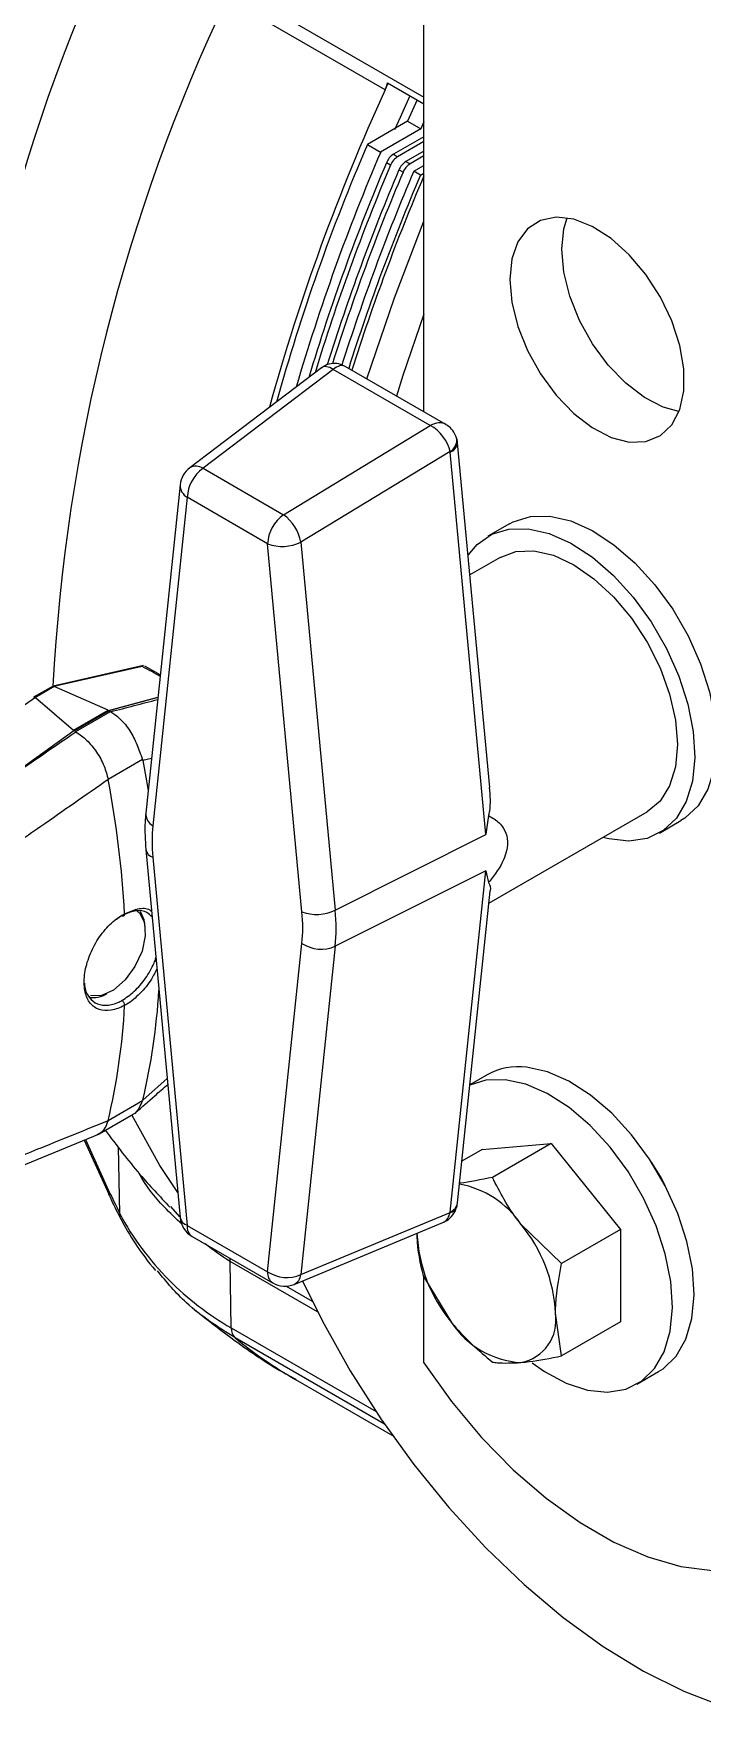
# Model space of a CAD drawing. Extents: x 8 to 113, y 0 to 87.
# Drawn here: x 76.338 to 78.046, y 4.666 to 8.937 of the extents above; entities that cross this region are included whole.
import ezdxf

# ---------------------------------------------------------------- set-up
doc = ezdxf.new("R2010")
doc.units = 0
doc.header["$MEASUREMENT"] = 0
doc.layers.add('OBJECT', color=7, linetype='CONTINUOUS')

msp = doc.modelspace()

# ---------------------------------------------------------------- linework, layer by layer
at = {"layer": 'OBJECT'}
for p, q in [((77.3347, 7.9713), (77.3347, 12.8697)), ((76.8404, 9.0596), (77.3347, 8.7743)), ((77.2361, 8.7931), (76.8322, 9.0263)), ((77.2361, 8.7931), (77.2439, 8.8099)), ((77.2361, 8.7931), (77.2439, 8.8099)), ((77.2416, 8.8112), (77.3347, 8.7574)), ((77.3173, 8.7675), (77.2927, 8.7129)), ((77.2927, 8.7129), (77.1905, 8.6539)), ((77.3267, 8.6934), (77.2244, 8.6343)), ((77.3347, 8.6735), (77.2571, 8.6287)), ((77.2927, 8.7129), (77.3267, 8.6934)), ((77.3347, 8.7113), (77.3267, 8.6934)), ((77.1905, 8.6539), (77.2244, 8.6343)), ((77.2571, 8.6287), (77.2676, 8.6226)), ((77.3347, 8.6613), (77.2676, 8.6226)), ((77.3347, 8.6368), (77.2889, 8.6104)), ((77.2499, 8.6012), (77.2393, 8.6073)), ((77.2816, 8.5829), (77.2711, 8.5889)), ((77.2889, 8.6104), (77.2994, 8.6043)), ((77.3347, 8.6247), (77.2994, 8.6043)), ((77.3091, 8.5854), (77.3347, 8.6002)), ((77.3261, 8.5756), (77.3091, 8.5854)), ((77.3261, 8.5756), (77.3347, 8.5806)), ((77.0731, 8.0834), (76.737, 7.8282)), ((77.1031, 8.0792), (76.7709, 7.8271)), ((77.3511, 7.9361), (77.1031, 8.0792)), ((77.3905, 7.9391), (77.1339, 8.0872)), ((76.9761, 7.7086), (77.3511, 7.9361)), ((77.4015, 7.8698), (77.0207, 7.6387)), ((77.4929, 6.8919), (77.4018, 7.8685)), ((77.5028, 7.0125), (77.4207, 7.8924)), ((76.7709, 7.8271), (76.9761, 7.7086)), ((76.7126, 7.785), (76.6249, 6.9467)), ((76.7306, 7.753), (76.6429, 6.9147)), ((76.9358, 7.6345), (76.7306, 7.753)), ((77.5535, 7.6854), (77.4983, 7.6536)), ((77.0235, 6.6949), (76.9358, 7.6345)), ((77.0207, 7.6387), (77.1084, 6.6991)), ((77.5296, 7.5995), (77.4522, 7.5548)), ((76.6188, 7.3238), (76.3881, 7.2713)), ((76.6153, 7.3215), (76.39, 7.2703)), ((76.6619, 7.2999), (76.6225, 7.3219)), ((76.388, 7.2712), (76.3384, 7.2426)), ((76.3909, 7.2697), (76.343, 7.2421)), ((76.5286, 7.2092), (76.3909, 7.2697)), ((76.3429, 7.2422), (76.3149, 7.2221)), ((76.343, 7.2421), (76.4406, 7.1583)), ((76.5293, 7.2089), (76.6559, 7.2428)), ((76.6558, 7.2419), (76.5304, 7.2083)), ((76.4406, 7.1583), (76.5286, 7.2092)), ((76.531, 7.208), (76.4426, 7.157)), ((76.4463, 7.1548), (76.5347, 7.2059)), ((76.5304, 7.2083), (76.5293, 7.2089)), ((76.5347, 7.2059), (76.531, 7.208)), ((76.2374, 7.0108), (76.4414, 7.1576)), ((76.4426, 7.157), (76.4463, 7.1548)), ((76.6167, 7.0833), (76.5287, 7.0325)), ((76.6176, 7.081), (76.6167, 7.0833)), ((76.6395, 7.0863), (76.6176, 7.081)), ((76.5287, 7.0325), (76.5287, 7.0323)), ((77.5007, 6.7168), (77.9046, 6.9499)), ((77.9358, 6.8958), (77.991, 6.9276)), ((77.1084, 6.6991), (77.4929, 6.8919)), ((76.6248, 6.8537), (76.7125, 5.9141)), ((76.6429, 6.834), (76.7306, 5.8944)), ((77.4929, 6.7997), (77.1084, 6.6069)), ((77.4018, 5.9284), (77.4929, 6.7997)), ((77.4206, 5.9516), (77.5039, 6.7474)), ((76.5641, 6.6851), (76.5498, 6.6749)), ((76.6484, 6.5697), (76.6506, 6.578)), ((76.9358, 5.776), (77.0235, 6.6142)), ((77.1084, 6.6069), (77.0207, 5.7686)), ((76.6794, 6.2691), (76.6176, 6.2143)), ((77.4964, 6.2787), (77.4522, 6.2531)), ((76.6167, 6.2121), (76.5287, 6.1613)), ((76.6176, 6.2143), (76.6167, 6.2121)), ((76.506, 6.1281), (76.593, 6.1783)), ((76.5287, 6.1613), (76.5287, 6.1614)), ((76.2036, 6.0038), (76.507, 6.1281)), ((76.4674, 6.1118), (76.531, 5.9722)), ((76.4707, 6.1132), (76.5298, 5.9836)), ((76.5587, 5.9244), (76.5554, 6.094)), ((77.4832, 6.0878), (77.4318, 6.0581)), ((77.4832, 6.0878), (77.66, 6.1036)), ((77.66, 6.1036), (77.5096, 6.0168)), ((77.66, 6.1036), (77.8367, 5.8837)), ((76.688, 5.9427), (76.7112, 5.9163)), ((76.7306, 5.8944), (76.9358, 5.776)), ((77.004, 5.7438), (77.3828, 5.9014)), ((77.0207, 5.7686), (77.4015, 5.9271)), ((77.6864, 5.7969), (77.5822, 5.8977)), ((76.7435, 5.8658), (76.9487, 5.7473)), ((77.8367, 5.8837), (77.6864, 5.7969)), ((77.8367, 5.8837), (77.8367, 5.648)), ((76.843, 5.6326), (76.8404, 5.8025)), ((77.0634, 5.6737), (76.8404, 5.8025)), ((76.9834, 5.7391), (77.0497, 5.7008)), ((77.3328, 5.7653), (77.4054, 5.6462)), ((77.3347, 5.5432), (77.3347, 5.7622)), ((77.6864, 5.5612), (77.6706, 5.6699)), ((77.8367, 5.648), (77.6864, 5.5612)), ((76.843, 5.6326), (77.2125, 5.4193)), ((77.2345, 5.3868), (76.8531, 5.607)), ((77.8787, 5.489), (77.9339, 5.5209)), ((77.0074, 5.5007), (77.2547, 5.3579))]:
    msp.add_line(p, q, dxfattribs=at)
at = {"layer": 'OBJECT', "flags": 128}
for points in [[(77.299, 8.778), (77.2741, 8.723), (77.26, 8.6909)], [(77.1895, 8.0551), (77.2596, 8.2624), (77.3347, 8.458)], [(77.5539, 8.3093), (77.5591, 8.251), (77.5745, 8.1895), (77.5993, 8.1275), (77.6324, 8.068), (77.6723, 8.0137), (77.7171, 7.9673), (77.7646, 7.9309), (77.8127, 7.9061), (77.8591, 7.8942), (77.9016, 7.8957), (77.9384, 7.9105), (77.9675, 7.938), (77.9877, 7.9768), (77.9981, 8.0251), (77.9981, 8.0807), (77.9877, 8.141), (77.9675, 8.2032), (77.9384, 8.2643), (77.9016, 8.3215), (77.8591, 8.3721), (77.8127, 8.4138), (77.7646, 8.4446), (77.7171, 8.463), (77.6723, 8.4682), (77.6324, 8.46), (77.5993, 8.4388), (77.5745, 8.4055), (77.5591, 8.3616), (77.5539, 8.3093)], [(77.6868, 8.3861), (77.692, 8.4384), (77.7003, 8.4665)], [(77.9859, 7.9718), (77.9456, 7.9829), (77.8975, 8.0076), (77.85, 8.0441), (77.8052, 8.0905), (77.7654, 8.1447), (77.7323, 8.2042), (77.7074, 8.2662), (77.692, 8.3278), (77.6868, 8.3861)], [(77.3347, 8.2208), (77.2814, 8.0641), (77.2648, 8.0116)], [(77.5535, 7.6854), (77.563, 7.6905), (77.6071, 7.704), (77.6565, 7.7047), (77.7095, 7.6926), (77.7646, 7.668), (77.82, 7.6319), (77.8738, 7.5853), (77.9243, 7.5298), (77.97, 7.4671), (78.0093, 7.3992), (78.041, 7.3283), (78.064, 7.2568), (78.0777, 7.1868), (78.0815, 7.1207), (78.0754, 7.0606), (78.0596, 7.0083), (78.0345, 6.9657), (78.001, 6.934), (77.991, 6.9276)], [(77.4475, 7.6055), (77.4706, 7.6328), (77.5079, 7.6587), (77.5519, 7.6721), (77.6013, 7.6728), (77.6544, 7.6607), (77.7095, 7.6362), (77.7648, 7.6001), (77.8186, 7.5535), (77.8692, 7.498), (77.9148, 7.4352), (77.9541, 7.3674), (77.9858, 7.2965), (78.0089, 7.2249), (78.0225, 7.155), (78.0264, 7.0889), (78.0203, 7.0287), (78.0044, 6.9765), (77.9793, 6.9339), (77.9458, 6.9022), (77.905, 6.8824), (77.8581, 6.8753), (77.8067, 6.8811), (77.7919, 6.8849)], [(77.5296, 7.5995), (77.5698, 7.6143), (77.6156, 7.6162), (77.6653, 7.6049), (77.7171, 7.5809), (77.7688, 7.5452), (77.8185, 7.499), (77.8644, 7.4443), (77.9046, 7.383), (77.9375, 7.3175), (77.9621, 7.2505), (77.9771, 7.1843), (77.9822, 7.1216), (77.9771, 7.0648), (77.9621, 7.0161), (77.9375, 6.9773), (77.9046, 6.9499), (77.9046, 6.9499)], [(76.6176, 7.081), (76.6268, 7.0294), (76.6309, 7.0041)], [(76.5981, 6.7012), (76.6086, 6.6926), (76.6212, 6.6676), (76.6235, 6.6335), (76.6152, 6.5946), (76.5973, 6.5555), (76.5719, 6.5209), (76.5421, 6.495), (76.5116, 6.4809), (76.4839, 6.4803)], [(76.6234, 6.655), (76.6207, 6.6747), (76.6116, 6.6957)], [(76.5708, 6.4555), (76.5708, 6.4555), (76.5708, 6.4555), (76.5708, 6.4555), (76.5708, 6.4555), (76.5708, 6.4555), (76.5708, 6.4555), (76.5708, 6.4555), (76.5708, 6.4555)], [(77.9339, 5.5209), (77.9456, 5.5284), (77.9788, 5.5606), (78.0034, 5.6038), (78.0188, 5.6564), (78.0245, 5.7168), (78.0202, 5.7832), (78.0061, 5.8533), (77.9826, 5.9248), (77.9505, 5.9956), (77.9109, 6.0633), (77.865, 6.1257), (77.8143, 6.1809), (77.7604, 6.227), (77.705, 6.2626), (77.6499, 6.2866), (77.597, 6.2981)], [(77.5418, 6.2663), (77.4927, 6.265), (77.4521, 6.2525)], [(77.6109, 5.5435), (77.6423, 5.5214), (77.6978, 5.4915), (77.752, 5.4737), (77.8033, 5.4686), (77.8499, 5.4763), (77.8905, 5.4966), (77.9236, 5.5288), (77.9483, 5.5719), (77.9637, 5.6246), (77.9693, 5.685), (77.965, 5.7513), (77.9509, 5.8214), (77.9274, 5.893), (77.8954, 5.9638), (77.8558, 6.0315), (77.8099, 6.0939), (77.7591, 6.1491), (77.7052, 6.1952), (77.6498, 6.2308), (77.5948, 6.2548), (77.5418, 6.2663), (77.5418, 6.2663)], [(76.7066, 5.9782), (76.661, 6.047), (76.5902, 6.1748)], [(77.9504, 5.9959), (77.9384, 6.0188), (77.9161, 6.0554)], [(77.0247, 5.7524), (77.0757, 5.65), (77.1469, 5.5232), (77.225, 5.4008), (77.3092, 5.284), (77.3987, 5.1738), (77.4927, 5.0713), (77.5903, 4.9775), (77.6906, 4.8932), (77.7926, 4.8193), (77.8954, 4.7564), (77.998, 4.7051), (78.0995, 4.666)], [(77.3347, 5.5432), (77.4056, 5.4446), (77.4821, 5.3532), (77.563, 5.2704), (77.6472, 5.1975), (77.7333, 5.1355), (77.82, 5.0854), (77.9061, 5.048), (77.9902, 5.0238), (78.0712, 5.0131), (78.1477, 5.0162), (78.2186, 5.0329)]]:
    msp.add_lwpolyline(points, dxfattribs=at)
at = {"layer": 'OBJECT'}
for centre, radius, start, end in [((80.5294, 7.3123), 4.4038, 154.7208, 178.2852), ((81.0302, 7.03), 4.6485, 154.5679, 177.026), ((82.0615, 6.5741), 5.3111, 155.3039, 164.6185), ((82.0294, 6.5758), 5.2663, 156.7588, 164.3525), ((82.0839, 6.5484), 5.2882, 156.7683, 163.6783), ((77.2816, 8.5902), 0.0456, 122.5271, 158.0846), ((82.1443, 6.5215), 5.33, 156.9628, 163.2357), ((82.1612, 6.5129), 5.3369, 156.965, 163.0249), ((82.1935, 6.4963), 5.3488, 156.9689, 162.6493), ((82.2391, 6.4729), 5.3635, 156.8048, 162.4649), ((77.2922, 8.5842), 0.0456, 122.5271, 158.0846), ((77.3134, 8.5719), 0.0456, 122.5271, 158.0846), ((77.3239, 8.5658), 0.0456, 122.5271, 158.0846), ((82.2068, 6.4892), 5.3518, 156.9698, 162.5564), ((82.2571, 6.4627), 5.3646, 156.8051, 162.4301), ((82.2767, 6.4584), 5.3755, 156.8309, 162.4709), ((77.3855, 7.8989), 0.0333, 298.8204, 9.89), ((77.3941, 7.894), 0.0266, 286.6496, 356.4984), ((76.7748, 7.7785), 0.0625, 127.2002, 174.0272), ((76.8276, 7.7482), 0.0971, 125.6894, 177.1988), ((76.753, 7.7999), 0.0325, 56.558, 119.5027), ((76.7489, 7.7843), 0.0363, 178.9147, 239.6843), ((77.0328, 7.6297), 0.0971, 125.6894, 177.1988), ((76.9095, 7.617), 0.1133, 11.0453, 53.988), ((76.9733, 7.7356), 0.1079, 249.6365, 296.0391), ((73.9646, 6.5434), 2.6104, 3.2124, 10.7956), ((76.6612, 6.946), 0.0363, 178.9149, 239.6841), ((76.6508, 6.8593), 0.0265, 192.2412, 252.6954), ((76.5708, 6.6897), 0.0000043, 176.2706, 193.159), ((77.0611, 6.7961), 0.1079, 249.6366, 296.0393), ((77.0727, 6.6882), 0.0888, 236.3972, 293.7531), ((74.9872, 6.5955), 1.6743, 346.8382, 356.5098), ((76.4885, 6.5497), 0.0739, 262.918, 300.1989), ((74.9089, 6.5434), 1.6642, 346.7325, 356.973), ((77.5759, 6.1374), 0.1621, 82.525, 119.3754), ((76.5474, 5.9795), 0.0181, 166.7219, 203.9133), ((77.3809, 5.7598), 0.244, 34.422, 79.4287), ((77.3979, 5.949), 0.0221, 279.341, 339.2628), ((77.3904, 5.9569), 0.0307, 291.69, 349.9898), ((76.5834, 5.9213), 0.0249, 172.7802, 206.9052), ((76.7748, 5.9199), 0.0625, 185.333, 240.0027), ((76.7385, 5.9198), 0.0265, 192.2412, 252.6955), ((76.7606, 5.8908), 0.0303, 173.0952, 235.5933), ((77.2873, 5.6523), 0.3837, 2.6393, 39.7721), ((77.7003, 5.8917), 0.3837, 182.6393, 219.7721), ((76.7912, 5.8019), 0.0491, 0.6013, 9.8016), ((76.9659, 5.7723), 0.0303, 173.0952, 235.5933), ((76.9849, 5.8499), 0.0888, 236.3974, 293.7525), ((76.9901, 5.7711), 0.0307, 296.8902, 355.341), ((76.98, 5.8015), 0.0625, 240.0027, 292.599), ((77.5958, 5.772), 0.2282, 213.4347, 266.5706), ((77.5621, 5.6523), 0.1099, 280.5467, 9.2519), ((76.8757, 5.6307), 0.0328, 176.702, 226.3597), ((77.5971, 6.5216), 1.1791, 230.8731, 239.9873)]:
    msp.add_arc(centre, radius, start, end, dxfattribs=at)
for centre, major_axis, ratio, start_param, end_param in [((77.1877, 8.8094), (0.0367, 0.0501), 0.810185, 4.963687, 5.278046), ((77.107, 8.0306), (-0.0325, 0.0537), 0.485137, 5.47967, 6.33384), ((77.107, 8.0306), (0.0254, 0.0574), 0.506157, 6.228841, 7.101425), ((77.3549, 7.8875), (0.0384, 0.0497), 0.6374, 0.087579, 0.958572), ((77.3549, 7.8875), (-0.0386, 0.0495), 0.561473, 3.966083, 5.418022), ((77.3961, 7.8656), (0.00344, 0.00667), 0.68298, 5.465482, 5.671606), ((76.3089, 7.4648), (0.4087, -0.2053), 0.030857, 0.545847, 0.738677), ((76.4175, 7.2767), (0.0277, 0.0059), 0.181801, 3.247873, 3.388474), ((76.3437, 7.2341), (-0.00543, 0.00841), 0.541118, 5.523194, 6.31022), ((76.2856, 7.2005), (0.0576, 0.0414), 0.099986, 0.024246, 0.050426), ((75.3245, 8.1183), (5.759, 1.2811), 0.198331, 4.879873, 4.901259), ((76.8479, 7.2929), (0.3325, 0.0712), 0.181801, 3.388474, 3.394992), ((76.8477, 7.2928), (0.3275, 0.0723), 0.201878, 3.352363, 3.358873), ((76.8513, 7.2907), (0.3275, 0.0723), 0.201878, 3.358873, 3.363078), ((77.8245, 10.0427), (13.5348, 9.6488), 0.094709, 4.527712, 4.543224), ((75.7511, 6.6597), (0.691, 0.4971), 0.099986, 0.011157, 0.024246), ((75.7515, 6.66), (0.6943, 0.494), 0.104684, 0.047827, 0.060918), ((75.7552, 6.6579), (0.6943, 0.494), 0.104684, 0.044487, 0.047827), ((76.951, 6.6964), (-0.2198, 0.3789), 0.577378, 0.66984, 0.896178), ((76.7154, 6.8325), (-0.2198, 0.3789), 0.577378, 3.811433, 4.03777), ((76.7596, 6.858), (-0.2476, 0.4349), 0.57231, 3.816377, 4.042714), ((77.3549, 5.9575), (-0.0308, 0.0546), 0.662604, 3.062266, 3.806936), ((77.3961, 5.9255), (0.00472, 0.00591), 0.543451, 5.374024, 5.580147)]:
    msp.add_ellipse(centre, major_axis=major_axis, ratio=ratio, start_param=start_param, end_param=end_param, dxfattribs=at)
for points, knots in [([(77.1338, 8.087), (77.1286, 8.0895), (77.1172, 8.095), (77.0979, 8.0949), (77.0823, 8.0903), (77.0753, 8.0845), (77.0733, 8.0828)], [0, 0, 0, 0, 0.2694046, 0.577532, 0.8773114, 1, 1, 1, 1]), ([(77.4183, 7.9045), (77.4154, 7.9112), (77.4102, 7.9231), (77.3991, 7.9343), (77.392, 7.9378), (77.39, 7.9387)], [0, 0, 0, 0, 0.476312, 0.856217, 1, 1, 1, 1]), ([(77.4207, 7.8924), (77.4206, 7.8933), (77.4202, 7.8975), (77.4191, 7.9015), (77.4183, 7.9045)], [0, 0, 0, 0, 0.238062, 1, 1, 1, 1]), ([(76.6153, 7.3215), (76.6153, 7.3215), (76.6163, 7.3227), (76.6173, 7.3232), (76.6182, 7.3236)], [0, 0, 0, 0, 0.019978, 1, 1, 1, 1]), ([(76.3881, 7.2712), (76.3881, 7.2712), (76.3882, 7.2714), (76.3891, 7.2712), (76.3898, 7.2705), (76.39, 7.2703)], [0, 0, 0, 0, 0.116856, 0.672284, 1, 1, 1, 1]), ([(76.535, 7.2057), (76.5387, 7.2034), (76.552, 7.1952), (76.5733, 7.1741), (76.595, 7.1409), (76.6073, 7.1078), (76.6141, 7.0902), (76.6167, 7.0833)], [0, 0, 0, 0, 0.097508, 0.351331, 0.599305, 0.843154, 1, 1, 1, 1]), ([(76.4466, 7.1547), (76.4559, 7.1479), (76.4746, 7.1345), (76.4999, 7.103), (76.5198, 7.0679), (76.5258, 7.0441), (76.5287, 7.0325)], [0, 0, 0, 0, 0.253583, 0.507165, 0.760847, 1, 1, 1, 1]), ([(76.5287, 7.0323), (76.4714, 6.9923), (76.3727, 6.9235), (76.2738, 6.8549), (76.2325, 6.8261)], [0, 0, 0, 0, 0.58145, 1, 1, 1, 1]), ([(77.5014, 7.0125), (77.5033, 6.9921), (77.5056, 6.9679), (77.5004, 6.9444), (77.4996, 6.9407)], [0, 0, 0, 0, 0.843835, 1, 1, 1, 1]), ([(76.6249, 6.9467), (76.6242, 6.9392), (76.6215, 6.9093), (76.6234, 6.8775), (76.6248, 6.8537)], [0, 0, 0, 0, 0.251372, 1, 1, 1, 1]), ([(77.4996, 6.9407), (77.4977, 6.9246), (77.4957, 6.9082), (77.493, 6.8922), (77.4929, 6.8919)], [0, 0, 0, 0, 0.982725, 1, 1, 1, 1]), ([(77.4996, 6.9407), (77.5092, 6.935), (77.5241, 6.9262), (77.5405, 6.906), (77.5497, 6.8826), (77.5479, 6.8538), (77.5344, 6.8157), (77.5156, 6.7886), (77.5003, 6.7705), (77.4996, 6.7697)], [0, 0, 0, 0, 0.190458, 0.293194, 0.446601, 0.600718, 0.707922, 0.98553, 1, 1, 1, 1]), ([(77.4929, 6.7997), (77.493, 6.7995), (77.4957, 6.7891), (77.4977, 6.7793), (77.4996, 6.7697)], [0, 0, 0, 0, 0.01728, 1, 1, 1, 1]), ([(77.4996, 6.7697), (77.5032, 6.763), (77.5072, 6.7556), (77.5033, 6.7481), (77.5029, 6.7473)], [0, 0, 0, 0, 0.895914, 1, 1, 1, 1]), ([(76.5708, 6.4555), (76.559, 6.4505), (76.5354, 6.4406), (76.5046, 6.4434), (76.4815, 6.4595), (76.4682, 6.4887), (76.4662, 6.5275), (76.4756, 6.5717), (76.4956, 6.6161), (76.5242, 6.6553), (76.551, 6.6786), (76.5669, 6.6874), (76.5708, 6.6897)], [0, 0, 0, 0, 0.106547, 0.213092, 0.319763, 0.426916, 0.534499, 0.642267, 0.74996, 0.857311, 0.964156, 1, 1, 1, 1]), ([(76.5641, 6.6851), (76.5642, 6.685), (76.5648, 6.6847), (76.5662, 6.6841), (76.5681, 6.6841), (76.5697, 6.6851), (76.5708, 6.6869), (76.5708, 6.6888), (76.5708, 6.6897)], [0, 0, 0, 0, 0.032875, 0.16613, 0.374664, 0.583126, 0.791567, 1, 1, 1, 1]), ([(76.6409, 6.6816), (76.6367, 6.6858), (76.626, 6.6965), (76.6009, 6.6999), (76.5805, 6.692), (76.5707, 6.6882)], [0, 0, 0, 0, 0.248882, 0.63775, 1, 1, 1, 1]), ([(76.5708, 6.6897), (76.5821, 6.6946), (76.6046, 6.7046), (76.6289, 6.7047), (76.638, 6.6977), (76.6395, 6.6966)], [0, 0, 0, 0, 0.455726, 0.911403, 1, 1, 1, 1]), ([(76.5641, 6.4683), (76.5747, 6.4756), (76.596, 6.4901), (76.625, 6.5244), (76.6412, 6.5525), (76.6476, 6.5678), (76.6484, 6.5697)], [0, 0, 0, 0, 0.3178091, 0.6356057, 0.9537916, 1, 1, 1, 1]), ([(76.6532, 6.5493), (76.6489, 6.5405), (76.6377, 6.5172), (76.6102, 6.4848), (76.5857, 6.4644), (76.5726, 6.4566), (76.5708, 6.4555)], [0, 0, 0, 0, 0.22281, 0.583479, 0.943025, 1, 1, 1, 1]), ([(76.6515, 6.5682), (76.651, 6.5684), (76.6501, 6.5688), (76.6491, 6.5693), (76.6486, 6.5696), (76.6484, 6.5697)], [0, 0, 0, 0, 0.419334, 0.798786, 1, 1, 1, 1]), ([(76.4686, 6.5127), (76.4686, 6.5123), (76.468, 6.4995), (76.4764, 6.4805), (76.4941, 6.4605), (76.521, 6.4543), (76.5458, 6.4595), (76.5605, 6.4665), (76.5641, 6.4683)], [0, 0, 0, 0, 0.00626, 0.235878, 0.465538, 0.695241, 0.924846, 1, 1, 1, 1]), ([(76.5708, 6.4555), (76.5708, 6.4564), (76.5708, 6.4583), (76.5697, 6.4615), (76.5681, 6.4645), (76.5662, 6.4667), (76.5648, 6.4678), (76.5642, 6.4682), (76.5641, 6.4683)], [0, 0, 0, 0, 0.208451, 0.416875, 0.625337, 0.83387, 0.967125, 1, 1, 1, 1]), ([(76.5988, 6.1824), (76.6151, 6.1966), (76.6425, 6.2205), (76.6698, 6.2445), (76.6808, 6.2542)], [0, 0, 0, 0, 0.594935, 1, 1, 1, 1]), ([(76.5929, 6.1785), (76.5932, 6.1786), (76.6005, 6.1804), (76.607, 6.1913), (76.614, 6.2063), (76.6167, 6.2121)], [0, 0, 0, 0, 0.0279357, 0.6195027, 1, 1, 1, 1]), ([(76.5287, 6.1614), (76.4714, 6.1382), (76.3727, 6.0981), (76.2738, 6.0582), (76.2325, 6.0415)], [0, 0, 0, 0, 0.58145, 1, 1, 1, 1]), ([(76.5007, 6.1261), (76.5072, 6.1296), (76.5204, 6.1366), (76.5259, 6.153), (76.5287, 6.1613)], [0, 0, 0, 0, 0.4915933, 1, 1, 1, 1]), ([(76.5215, 6.137), (76.5503, 6.0988), (76.6016, 6.0305), (76.6604, 5.9685), (76.6863, 5.9411)], [0, 0, 0, 0, 0.559282, 1, 1, 1, 1]), ([(76.7176, 5.8969), (76.7021, 5.9114), (76.661, 5.9498), (76.6246, 5.9954), (76.607, 6.028), (76.6067, 6.0286)], [0, 0, 0, 0, 0.3733838, 0.9887454, 1, 1, 1, 1]), ([(76.5298, 5.9836), (76.5395, 5.9636), (76.5493, 5.9436), (76.5587, 5.9244), (76.5587, 5.9244)], [0, 0, 0, 0, 0.999971, 1, 1, 1, 1]), ([(77.5096, 6.0168), (77.4804, 6.0108), (77.4506, 6.0048), (77.4263, 6.0021), (77.4259, 6.0021)], [0, 0, 0, 0, 0.983708, 1, 1, 1, 1]), ([(77.5822, 5.8977), (77.5801, 5.9004), (77.5505, 5.9376), (77.5293, 5.9787), (77.5096, 6.0168)], [0, 0, 0, 0, 0.070214, 1, 1, 1, 1]), ([(76.5309, 5.9724), (76.5327, 5.9684), (76.5425, 5.9464), (76.5529, 5.9268), (76.5613, 5.9109)], [0, 0, 0, 0, 0.182261, 1, 1, 1, 1]), ([(77.382, 5.902), (77.3842, 5.9026), (77.3931, 5.9052), (77.4058, 5.9164), (77.4151, 5.9301), (77.4179, 5.939), (77.4186, 5.9411)], [0, 0, 0, 0, 0.119175, 0.498287, 0.87619, 1, 1, 1, 1]), ([(77.4186, 5.9411), (77.4189, 5.9419), (77.4198, 5.9454), (77.4203, 5.9489), (77.4206, 5.9516)], [0, 0, 0, 0, 0.233892, 1, 1, 1, 1]), ([(76.5587, 5.9244), (76.5587, 5.9244), (76.5747, 5.8922), (76.6133, 5.834), (76.7022, 5.7292), (76.7845, 5.6664), (76.843, 5.6326), (76.843, 5.6326)], [0, 0, 0, 0, 0.000004, 0.259099, 0.518181, 0.999995, 1, 1, 1, 1]), ([(76.5616, 5.9102), (76.5727, 5.8897), (76.5979, 5.8434), (76.6309, 5.8021), (76.6493, 5.7791)], [0, 0, 0, 0, 0.442887, 1, 1, 1, 1]), ([(77.317, 5.874), (77.317, 5.8713), (77.3173, 5.8316), (77.3253, 5.7972), (77.3328, 5.7653)], [0, 0, 0, 0, 0.070214, 1, 1, 1, 1]), ([(76.8404, 5.8025), (76.8404, 5.8025), (76.818, 5.8154), (76.7973, 5.8311), (76.7765, 5.8468)], [0, 0, 0, 0, 0.000025, 1, 1, 1, 1]), ([(76.8531, 5.607), (76.8095, 5.6347), (76.7342, 5.6824), (76.6781, 5.7498), (76.6545, 5.7781)], [0, 0, 0, 0, 0.579571, 1, 1, 1, 1]), ([(77.6706, 5.6699), (77.6706, 5.6727), (77.6708, 5.7127), (77.6789, 5.7563), (77.6864, 5.7969)], [0, 0, 0, 0, 0.070214, 1, 1, 1, 1]), ([(76.7504, 5.6781), (76.7839, 5.652), (76.8584, 5.5939), (76.9449, 5.5353), (76.9993, 5.5061), (77.0077, 5.5016)], [0, 0, 0, 0, 0.40812, 0.907823, 1, 1, 1, 1]), ([(77.4054, 5.6462), (77.4075, 5.6436), (77.4376, 5.6066), (77.4749, 5.5749), (77.5096, 5.5454)], [0, 0, 0, 0, 0.0702143, 1, 1, 1, 1]), ([(77.5822, 5.5442), (77.5893, 5.5449), (77.62, 5.548), (77.6575, 5.5555), (77.6864, 5.5612)], [0, 0, 0, 0, 0.231849, 1, 1, 1, 1]), ([(77.5096, 5.5454), (77.5137, 5.5448), (77.5332, 5.542), (77.5606, 5.5432), (77.5822, 5.5442)], [0, 0, 0, 0, 0.211001, 1, 1, 1, 1])]:
    msp.add_open_spline(points, degree=3, knots=knots, dxfattribs=at)

doc.saveas('drawing.dxf')
